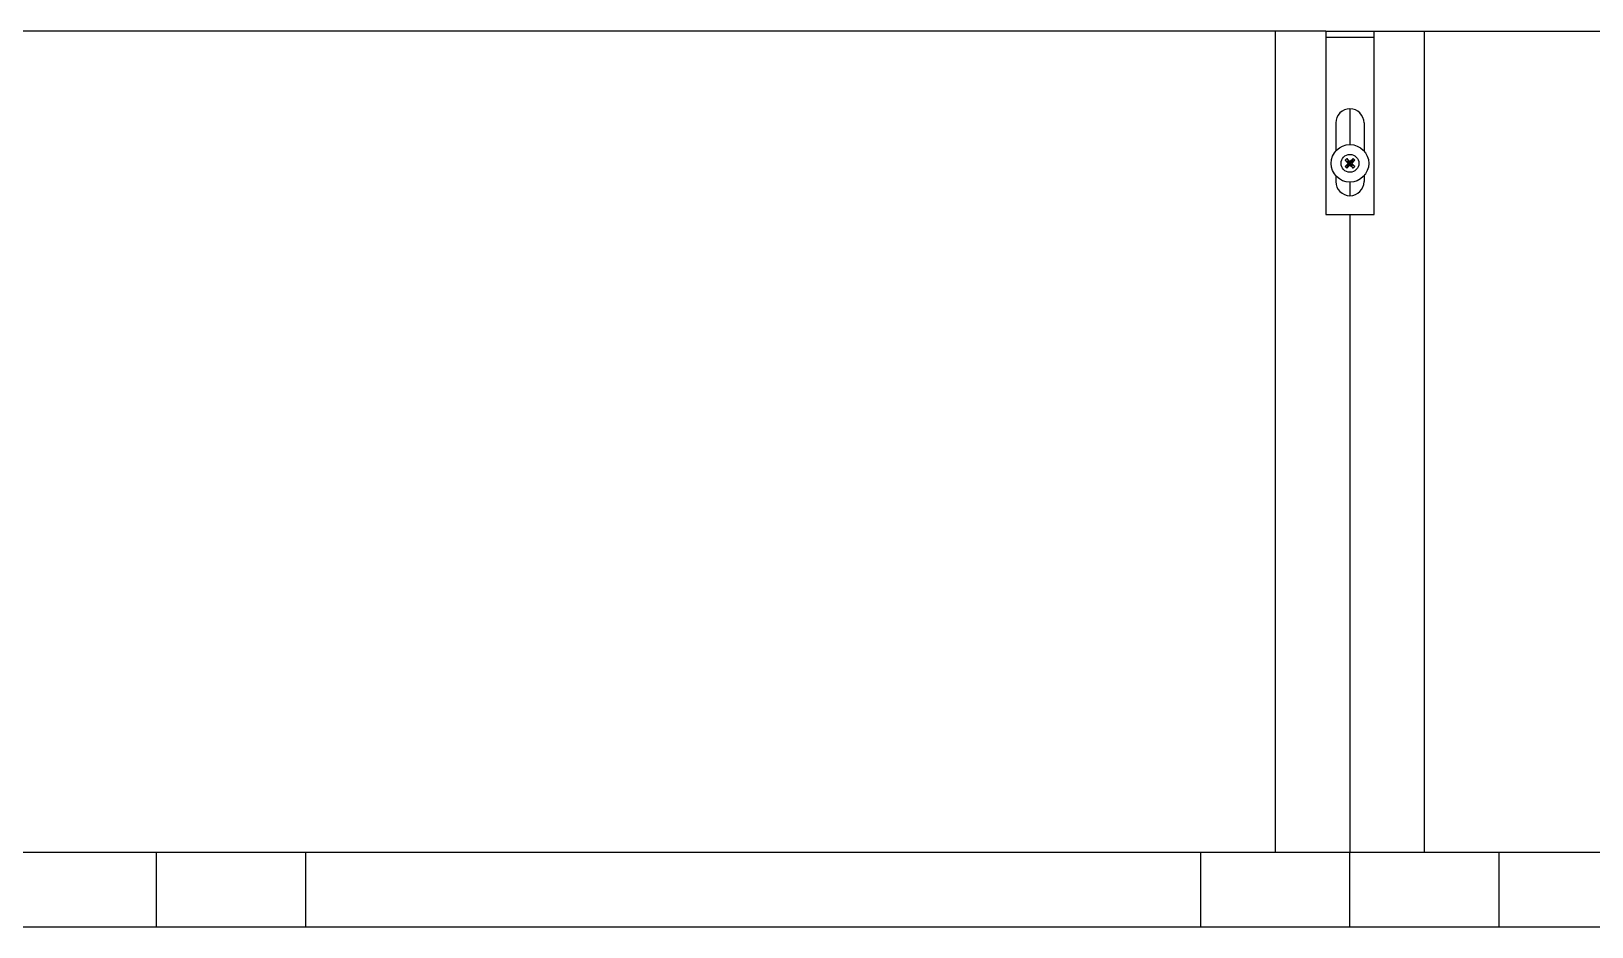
# Model space of a CAD drawing. Header units: centimetres. Extents: x 1543 to 3673, y 1148 to 2594.
# Drawn here: x 2596.4 to 2648.7, y 1621.3 to 1651.3 of the extents above; entities that cross this region are included whole.
import ezdxf

# ---------------------------------------------------------------- set-up
doc = ezdxf.new("R2010")
doc.units = ezdxf.units.CM
doc.layers.get('0').update_dxf_attribs({"color": 147})
doc.layers.add('ferramenta', color=250, linetype='Continuous')

msp = doc.modelspace()

# ---------------------------------------------------------------- linework, layer by layer
for p, q in [((2639.756, 1651.321), (2574.072, 1651.321)), ((2560.567, 1623.821), (2720.567, 1623.821)), ((2600.57, 1621.321), (2600.57, 1623.821)), ((2605.57, 1621.321), (2605.57, 1623.821)), ((2635.567, 1621.321), (2635.567, 1623.821)), ((2640.567, 1621.321), (2640.567, 1623.821)), ((2645.567, 1621.321), (2645.567, 1623.821)), ((2560.567, 1621.321), (2720.567, 1621.321))]:
    msp.add_line(p, q)
at = {"transparency": 33554687}
for p, q in [((2638.067, 1623.821), (2638.067, 1651.321)), ((2641.378, 1651.321), (2707.065, 1651.321)), ((2643.067, 1623.821), (2643.067, 1651.321)), ((2640.567, 1648.72), (2640.567, 1647.525)), ((2640.567, 1646.265), (2640.567, 1645.81)), ((2640.567, 1645.182), (2640.567, 1623.821))]:
    msp.add_line(p, q, dxfattribs=at)
at = {"layer": 'ferramenta', "transparency": 33554687}
for p, q in [((2639.756, 1651.321), (2641.378, 1651.321)), ((2639.756, 1651.321), (2639.756, 1645.182)), ((2641.378, 1645.182), (2641.378, 1651.321)), ((2639.756, 1651.123), (2641.378, 1651.123)), ((2640.094, 1648.247), (2640.094, 1647.311)), ((2641.04, 1648.247), (2641.04, 1647.311)), ((2640.402, 1646.998), (2640.465, 1647.06)), ((2640.505, 1646.895), (2640.402, 1646.998)), ((2640.402, 1646.998), (2640.567, 1646.895)), ((2640.465, 1647.06), (2640.567, 1646.957)), ((2640.465, 1647.06), (2640.567, 1646.895)), ((2640.567, 1646.957), (2640.67, 1647.06)), ((2640.67, 1647.06), (2640.567, 1646.895)), ((2640.732, 1646.998), (2640.567, 1646.895)), ((2640.732, 1646.998), (2640.629, 1646.895)), ((2640.67, 1647.06), (2640.732, 1646.998)), ((2640.094, 1646.479), (2640.094, 1646.283)), ((2640.402, 1646.793), (2640.505, 1646.895)), ((2640.402, 1646.793), (2640.567, 1646.895)), ((2640.402, 1646.793), (2640.465, 1646.73)), ((2640.465, 1646.73), (2640.567, 1646.895)), ((2640.465, 1646.73), (2640.567, 1646.833)), ((2640.67, 1646.73), (2640.567, 1646.895)), ((2640.732, 1646.792), (2640.567, 1646.895)), ((2640.67, 1646.73), (2640.567, 1646.833)), ((2640.732, 1646.792), (2640.629, 1646.895)), ((2640.732, 1646.792), (2640.67, 1646.73)), ((2641.04, 1646.479), (2641.04, 1646.283)), ((2639.756, 1645.182), (2641.378, 1645.182))]:
    msp.add_line(p, q, dxfattribs=at)
for radius in [0.63, 0.299]:
    msp.add_circle((2640.567, 1646.895), radius, dxfattribs=at)
for centre, start, end in [((2640.567, 1648.247), 0, 180), ((2640.567, 1646.283), 180, 0)]:
    msp.add_arc(centre, 0.473, start, end, dxfattribs=at)

doc.saveas('drawing.dxf')
